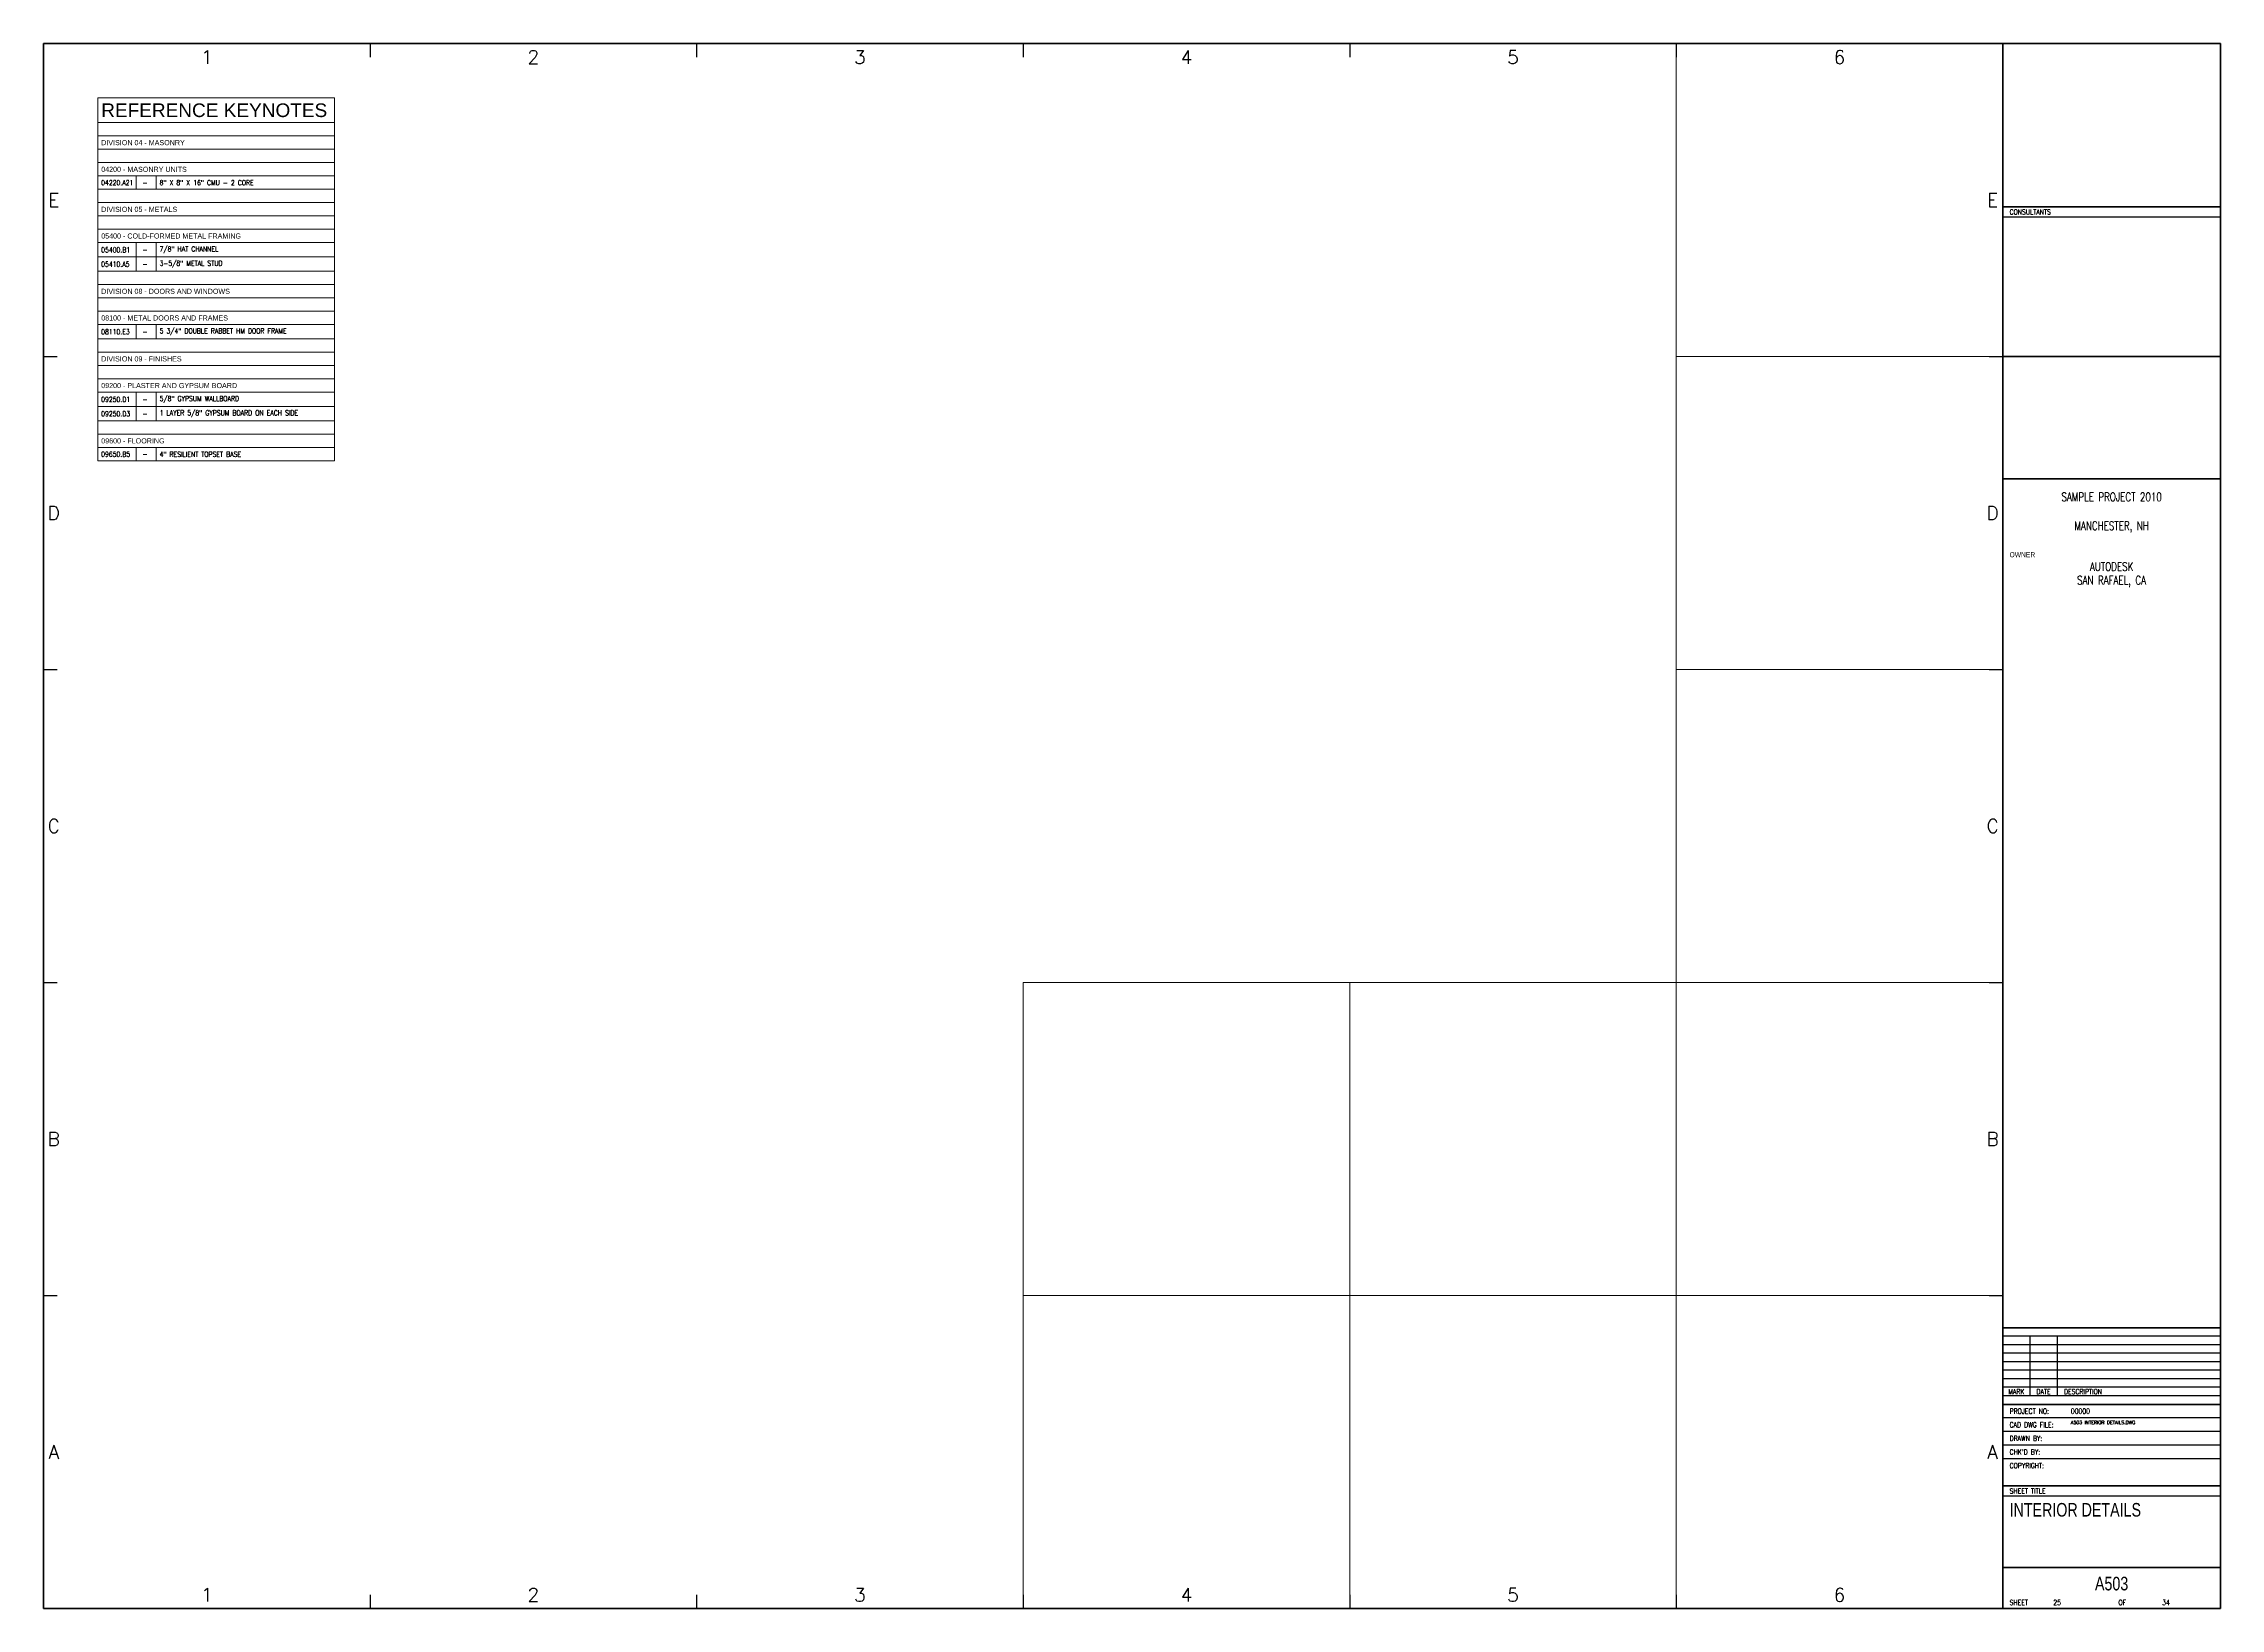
# Paper-space layout 'A503 Interior Details' of a CAD drawing. Header units: inches. Extents: x 0 to 40, y 0 to 28.8.
import ezdxf
from ezdxf.enums import TextEntityAlignment as Align

# ---------------------------------------------------------------- set-up
doc = ezdxf.new("R2010")
doc.units = ezdxf.units.IN
doc.header["$LTSCALE"] = 0.5
doc.header["$MEASUREMENT"] = 0
doc.layers.get('0').update_dxf_attribs({"lineweight": 18})
doc.layers.get('Defpoints').update_dxf_attribs({"color": 140, "lineweight": 18})
for name, color, linetype, lineweight in [('A-Anno-Note', 231, 'Continuous', 25), ('A-Anno-Titl', 233, 'Continuous', 50), ('A-Anno-Titl-Bdry', 239, 'Continuous', 200), ('A-Anno-Titl-Note', 231, 'Continuous', 25), ('A-Anno-Titl-Otln', 236, 'Continuous', 140), ('A-Anno-Titl-Thin', 231, 'Continuous', 25)]:
    doc.layers.add(name, color=color, linetype=linetype, lineweight=lineweight)
doc.layers.add('G-Anno-Nplt', color=140, linetype='Continuous', lineweight=18, plot=False)
doc.styles.add('Arch-Dim', font='romans.shx', dxfattribs={"width": 0.75})
doc.styles.add('RomanS', font='romans.shx')
doc.styles.add('Schedule-Header', font='arial.ttf')
doc.styles.add('Title-Fine', font='romans.shx', dxfattribs={"width": 0.75})
doc.styles.add('Title-Normal', font='arial.ttf', dxfattribs={"width": 0.75})

# ---------------------------------------------------------------- blocks, each defined once
blk = doc.blocks.new('*T6')
at = {"layer": 'A-Anno-Note', "color": 0, "linetype": 'ByBlock', "lineweight": -2, "transparency": 16777216}
for p, q in [((0, 0), (4.347, 0)), ((0, 0), (0, -0.453)), ((4.347, 0), (4.347, -0.453))]:
    blk.add_line(p, q, dxfattribs=at)
at = {"layer": 'Defpoints', "color": 8, "linetype": 'ByBlock', "lineweight": 0, "transparency": 16777216}
for p, q in [((0, -0.453), (4.347, -0.453)), ((0, -0.453), (0, -6.668)), ((0, -0.698), (4.347, -0.698)), ((4.347, -0.453), (4.347, -6.668)), ((0, -0.943), (4.347, -0.943)), ((0, -1.188), (4.347, -1.188)), ((0, -1.433), (4.347, -1.433)), ((0.702, -1.433), (0.702, -1.678)), ((1.072, -1.433), (1.072, -1.678)), ((0, -1.678), (4.347, -1.678)), ((0, -1.923), (4.347, -1.923)), ((0, -2.168), (4.347, -2.168)), ((0, -2.413), (4.347, -2.413)), ((0, -2.658), (4.347, -2.658)), ((0.702, -2.658), (0.702, -3.184)), ((1.072, -2.658), (1.072, -3.184)), ((0, -2.921), (4.347, -2.921)), ((0, -3.184), (4.347, -3.184)), ((0, -3.429), (4.347, -3.429)), ((0, -3.674), (4.347, -3.674)), ((0, -3.919), (4.347, -3.919)), ((0, -4.164), (4.347, -4.164)), ((0.702, -4.164), (0.702, -4.427)), ((1.072, -4.164), (1.072, -4.427)), ((0, -4.427), (4.347, -4.427)), ((0, -4.672), (4.347, -4.672)), ((0, -4.917), (4.347, -4.917)), ((0, -5.162), (4.347, -5.162)), ((0, -5.407), (4.347, -5.407)), ((0.702, -5.407), (0.702, -5.933)), ((1.072, -5.407), (1.072, -5.933)), ((0, -5.67), (4.347, -5.67)), ((0, -5.933), (4.347, -5.933)), ((0, -6.178), (4.347, -6.178)), ((0, -6.423), (4.347, -6.423)), ((0, -6.668), (4.347, -6.668)), ((0.702, -6.423), (0.702, -6.668)), ((1.072, -6.423), (1.072, -6.668))]:
    blk.add_line(p, q, dxfattribs=at)
at = {"layer": 'A-Anno-Note', "color": 0, "transparency": 16777216, "attachment_point": 4}
for s, insert, char_height, width, style in [('REFERENCE KEYNOTES', (0.06, -0.227), 0.25, 4.22668, 'Schedule-Header'), ('DIVISION 04 - MASONRY', (0.06, -0.821), 0.09375, 4.22668, 'Schedule-Header'), ('04200 - MASONRY UNITS', (0.06, -1.311), 0.09375, 4.22668, 'Schedule-Header'), ('04220.A21', (0.06, -1.556), 0.0938, 0.58232, 'Title-Fine'), (' - ', (0.762, -1.556), 0.0938, 0.25, 'Title-Fine'), ('8" X 8" X 16" CMU - 2 CORE', (1.132, -1.556), 0.09375, 3.15436, 'Title-Fine'), ('DIVISION 05 - METALS', (0.06, -2.046), 0.09375, 4.22668, 'Schedule-Header'), ('05400 - COLD-FORMED METAL FRAMING', (0.06, -2.536), 0.09375, 4.22668, 'Schedule-Header'), ('05400.B1', (0.06, -2.79), 0.0938, 0.58232, 'Title-Fine'), (' - ', (0.762, -2.79), 0.0938, 0.25, 'Title-Fine'), ('7/8" HAT CHANNEL', (1.132, -2.79), 0.09375, 3.15436, 'Title-Fine'), ('05410.A5', (0.06, -3.053), 0.0938, 0.58232, 'Title-Fine'), (' - ', (0.762, -3.053), 0.0938, 0.25, 'Title-Fine'), ('3-5/8" METAL STUD', (1.132, -3.053), 0.09375, 3.15436, 'Title-Fine'), ('DIVISION 08 - DOORS AND WINDOWS', (0.06, -3.552), 0.09375, 4.22668, 'Schedule-Header'), ('08100 - METAL DOORS AND FRAMES', (0.06, -4.042), 0.09375, 4.22668, 'Schedule-Header'), ('08110.E3', (0.06, -4.295), 0.0938, 0.58232, 'Title-Fine'), (' - ', (0.762, -4.295), 0.0938, 0.25, 'Title-Fine'), ('5 3/4" DOUBLE RABBET HM DOOR FRAME', (1.132, -4.295), 0.09375, 3.15436, 'Title-Fine'), ('DIVISION 09 - FINISHES', (0.06, -4.794), 0.09375, 4.22668, 'Schedule-Header'), ('09200 - PLASTER AND GYPSUM BOARD', (0.06, -5.284), 0.09375, 4.22668, 'Schedule-Header'), ('09250.D1', (0.06, -5.538), 0.0938, 0.58232, 'Title-Fine'), (' - ', (0.762, -5.538), 0.0938, 0.25, 'Title-Fine'), ('5/8" GYPSUM WALLBOARD', (1.132, -5.538), 0.09375, 3.15436, 'Title-Fine'), ('09250.D3', (0.06, -5.801), 0.0938, 0.58232, 'Title-Fine'), (' - ', (0.762, -5.801), 0.0938, 0.25, 'Title-Fine'), ('1 LAYER 5/8" GYPSUM BOARD ON EACH SIDE', (1.132, -5.801), 0.09375, 3.15436, 'Title-Fine'), ('09600 - FLOORING', (0.06, -6.3), 0.09375, 4.22668, 'Schedule-Header'), ('09650.B5', (0.06, -6.545), 0.0938, 0.58232, 'Title-Fine'), (' - ', (0.762, -6.545), 0.0938, 0.25, 'Title-Fine'), ('4" RESILIENT TOPSET BASE', (1.132, -6.545), 0.09375, 3.15436, 'Title-Fine')]:
    blk.add_mtext(s, dxfattribs=dict(at, insert=insert, char_height=char_height, width=width, style=style))

psp = doc.layouts.new('A503 Interior Details')

# ---------------------------------------------------------------- linework, layer by layer
at = {"layer": 'A-Anno-Titl-Bdry'}
for p, q in [((36, 25.75), (40, 25.75)), ((36, 23), (40, 23)), ((40, 20.75), (36, 20.75)), ((40, 5.15625), (36, 5.15625)), ((40, 3.75), (36, 3.75)), ((40, 2.25), (36, 2.25)), ((40, 0.75), (36, 0.75))]:
    psp.add_line(p, q, dxfattribs=at)
at = {"layer": 'A-Anno-Titl-Otln'}
psp.add_line((36, 28.75), (36, 0), dxfattribs=at)
psp.add_lwpolyline([(0, 0), (40, 0), (40, 28.75), (0, 28.75)], close=True, dxfattribs=at)
at = {"layer": 'A-Anno-Titl-Thin'}
for p, q in [((6, 28.75), (6, 28.5)), ((12, 28.75), (12, 28.5)), ((18, 28.75), (18, 28.5)), ((24, 28.75), (24, 28.5)), ((30, 28.75), (30, 28.5)), ((36, 28.75), (36, 28.5)), ((40, 25.5625), (36, 25.5625)), ((0, 23), (0.25, 23)), ((35.75, 23), (36, 23)), ((0, 17.25), (0.25, 17.25)), ((35.75, 17.25), (36, 17.25)), ((0, 11.5), (0.25, 11.5)), ((35.75, 11.5), (36, 11.5)), ((0, 5.75), (0.25, 5.75)), ((35.75, 5.75), (36, 5.75)), ((40, 5), (36, 5)), ((40, 4.84375), (36, 4.84375)), ((36.5, 5), (36.5, 3.90625)), ((37, 5), (37, 3.90625)), ((40, 4.6875), (36, 4.6875)), ((40, 4.53125), (36, 4.53125)), ((40, 4.375), (36, 4.375)), ((40, 4.21875), (36, 4.21875)), ((40, 4.0625), (36, 4.0625)), ((40, 3.90625), (36, 3.90625)), ((40, 3.5), (36, 3.5)), ((40, 3.25), (36, 3.25)), ((40, 3), (36, 3)), ((40, 2.75), (36, 2.75)), ((40, 2.0625), (36, 2.0625)), ((6, 0.25), (6, 0)), ((12, 0.25), (12, 0)), ((18, 0.25), (18, 0)), ((24, 0.25), (24, 0)), ((30, 0.25), (30, 0)), ((36, 0.25), (36, 0))]:
    psp.add_line(p, q, dxfattribs=at)
at = {"layer": 'G-Anno-Nplt'}
for points in [[(30, 23), (30, 28.75), (36, 28.75), (36, 23)], [(30, 17.25), (30, 23), (36, 23), (36, 17.25)], [(30, 11.5), (30, 17.25), (36, 17.25), (36, 11.5)], [(18, 5.75), (18, 11.5), (24, 11.5), (24, 5.75)], [(24, 5.75), (24, 11.5), (30, 11.5), (30, 5.75)], [(30, 5.75), (30, 11.5), (36, 11.5), (36, 5.75)], [(18, 0), (18, 5.75), (24, 5.75), (24, 0)], [(24, 0), (24, 5.75), (30, 5.75), (30, 0)], [(30, 0), (30, 5.75), (36, 5.75), (36, 0)]]:
    psp.add_lwpolyline(points, close=True, dxfattribs=at)

# ---------------------------------------------------------------- block references
psp.add_blockref('*T6', (1, 27.75))

# ---------------------------------------------------------------- texts
at = {"layer": 'A-Anno-Titl', "style": 'RomanS'}
for s, p in [('1', (3, 28.5)), ('2', (9, 28.5)), ('3', (15, 28.5)), ('4', (21, 28.5)), ('5', (27, 28.5)), ('6', (33, 28.5)), ('E', (0.1875, 25.875)), ('E', (35.8125, 25.875)), ('D', (0.1875, 20.125)), ('D', (35.8125, 20.125)), ('C', (0.1875, 14.375)), ('C', (35.8125, 14.375)), ('B', (0.1875, 8.625)), ('B', (35.8125, 8.625)), ('A', (0.1875, 2.875)), ('A', (35.8125, 2.875)), ('1', (3, 0.25)), ('2', (9, 0.25)), ('3', (15, 0.25)), ('4', (21, 0.25)), ('5', (27, 0.25)), ('6', (33, 0.25))]:
    psp.add_text(s, height=0.25, dxfattribs=at).set_placement(p, align=Align.MIDDLE)
at = {"layer": 'A-Anno-Titl'}
for s, insert, char_height, width, attachment_point, style in [('SAMPLE PROJECT 2010', (38, 20.5), 0.15625, 3.7621331, 2, 'Arch-Dim'), ('MANCHESTER, NH', (38, 19.96875), 0.15625, 3.7621331, 2, 'Arch-Dim'), ('AUTODESK', (38, 19.21875), 0.15625, 3.76114336, 2, 'Arch-Dim'), ('SAN RAFAEL, CA', (38, 18.96875), 0.15625, 3.74076161, 2, 'Arch-Dim'), ('00000', (37.25, 3.577357), 0.09375, 2.625, 7, 'Title-Fine'), ('A503 INTERIOR DETAILS.DWG', (37.25, 3.448421), 0.0625, 2.625, 1, 'RomanS'), ('INTERIOR DETAILS', (36.125, 1.9375), 0.25, 3.75, 1, 'Title-Normal'), ('A503', (38, 0.328125), 0.25, 3.76152159, 8, 'Title-Normal'), ('25', (37, 0.0625), 0.09375, 1, 8, 'Arch-Dim'), ('34', (39, 0.0625), 0.09375, 1, 8, 'Arch-Dim')]:
    psp.add_mtext(s, dxfattribs=dict(at, insert=insert, char_height=char_height, width=width, attachment_point=attachment_point, style=style))
at = {"layer": 'A-Anno-Titl-Note', "width": 0.75}
for s, style, p in [('CONSULTANTS', 'Title-Fine', (36.125, 25.609375)), ('OWNER', 'Title-Normal', (36.125, 19.3125)), ('DESCRIPTION', 'Title-Fine', (37.125, 3.9375)), ('PROJECT NO:', 'Title-Fine', (36.125, 3.577357)), ('CAD DWG FILE:', 'Title-Fine', (36.125, 3.327357)), ("CHK'D BY:", 'Title-Fine', (36.125, 2.827357)), ('DRAWN BY:', 'Title-Fine', (36.125, 3.077357)), ('COPYRIGHT:', 'Title-Fine', (36.125, 2.577357)), ('SHEET TITLE', 'Title-Fine', (36.125, 2.109375)), ('SHEET', 'Title-Fine', (36.125, 0.0625)), ('OF', 'Title-Fine', (38.125, 0.0625))]:
    psp.add_text(s, height=0.09375, dxfattribs=dict(at, style=style)).set_placement(p)
at = {"layer": 'A-Anno-Titl-Note', "style": 'Title-Fine', "width": 0.75}
for s, p in [('MARK', (36.25, 3.9375)), ('DATE', (36.75, 3.9375))]:
    psp.add_text(s, height=0.09375, dxfattribs=at).set_placement(p, align=Align.CENTER)

# ---------------------------------------------------------------- viewports
at = {"layer": 'G-Anno-Nplt'}
for center, view_center_point, view_height, status in [((33, 25.875), (432, 46), 92, 8), ((33, 20.125), (336, 46), 92, 7), ((33, 14.375), (240, 46), 92, 6), ((21, 8.625), (12, 34.5), 23, 3), ((27, 8.625), (48, 138), 92, 10), ((33, 8.625), (144, 46), 92, 5), ((27, 2.875), (528, 46), 92, 9), ((33, 2.875), (48, 46), 92, 4)]:
    vp = psp.add_viewport(center=center, size=(6, 5.75), view_center_point=view_center_point, view_height=view_height, status=status, dxfattribs=at)
    vp.frozen_layers = ['0', 'A-Anno-Titl', 'A-Anno-Titl-Bdry', 'A-Anno-Titl-Note', 'A-Anno-Titl-Otln', 'A-Anno-Titl-Thin', 'Defpoints', 'G-Anno-Nplt']
vp = psp.add_viewport(center=(21, 2.875), size=(6, 5.75), view_center_point=(12, 11.5), view_height=23, dxfattribs=at)
vp.frozen_layers = ['0', 'A-Anno-Titl', 'A-Anno-Titl-Bdry', 'A-Anno-Titl-Note', 'A-Anno-Titl-Otln', 'A-Anno-Titl-Thin', 'Defpoints', 'G-Anno-Nplt']

doc.saveas('drawing.dxf')
